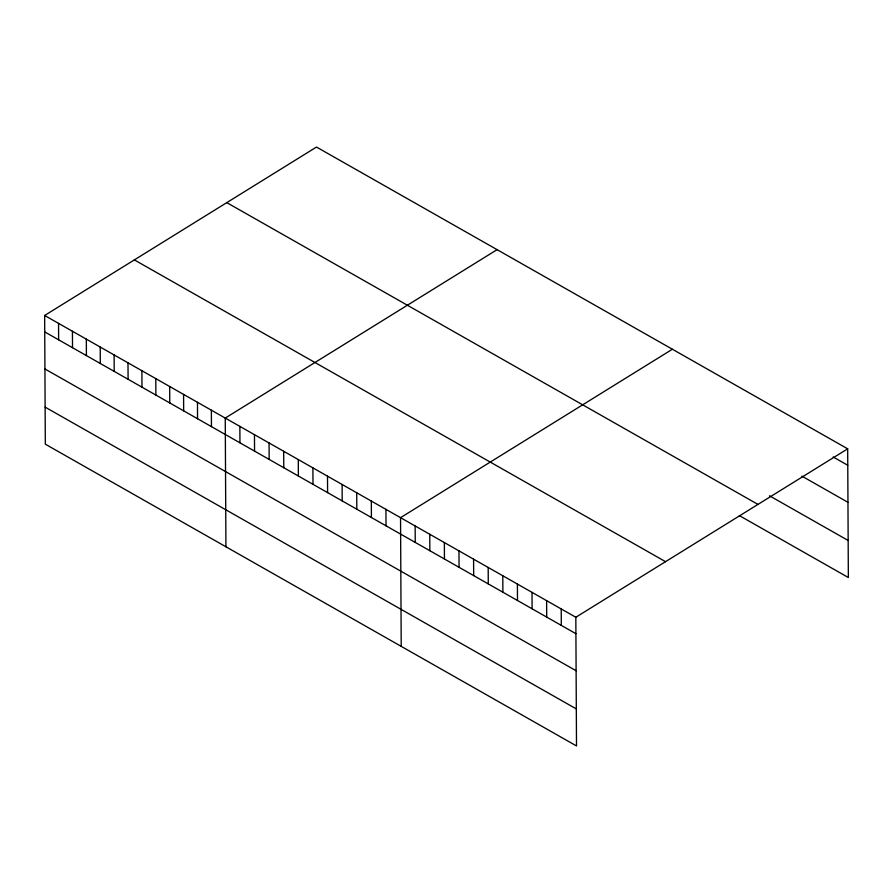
<?xml version="1.0" encoding="UTF-8"?>
<svg xmlns="http://www.w3.org/2000/svg" width="893" height="893" viewBox="0 0 893 893"><rect width="100%" height="100%" fill="white"/><g stroke="black" fill="none" stroke-linecap="round" stroke-linejoin="round"><path stroke-width="1.34" d="M847.68 448.822L575.829 617.253L576.51 745.945L45.32 444.178L44.65 315.475L316.49 147.055L847.68 448.822L848.35 577.525L739.359 515.596M497.1 249.649L225.248 418.08L225.929 546.784M672.384 349.241L400.544 517.672L401.214 646.365M833.158 456.97L847.758 465.264M801.892 476.136L847.959 502.312M769.498 495.794L848.16 540.477M226.789 202.633L757.967 504.411M134.363 259.896L665.542 561.675M44.65 315.475L575.829 617.253M44.739 331.917L575.918 633.695M44.929 368.965L576.119 670.743M45.13 407.13L576.309 708.908M561.228 608.959L561.306 625.39M546.616 600.654L546.706 617.096M532.016 592.36L532.094 608.792M517.404 584.055L517.494 600.498M502.792 575.762L502.882 592.204M488.192 567.457L488.27 583.899M473.58 559.163L473.67 575.605M458.969 550.858L459.058 567.301M444.368 542.564L444.446 559.007M429.756 534.271L429.846 550.702M415.156 525.966L415.234 542.408M385.932 509.367L386.022 525.81M371.332 501.073L371.41 517.516M356.72 492.769L356.809 509.211M342.108 484.475L342.198 500.917M327.508 476.17L327.586 492.612M312.896 467.876L312.985 484.319M298.295 459.582L298.374 476.014M283.684 451.278L283.773 467.72M269.072 442.984L269.161 459.415M254.472 434.679L254.55 451.121M239.86 426.385L239.949 442.816M211.362 410.188L211.451 426.631M197.465 402.296L197.554 418.739M183.578 394.405L183.657 410.847M169.681 386.513L169.77 402.955M155.795 378.621L155.873 395.063M141.898 370.729L141.987 387.171M128 362.837L128.09 379.279M114.114 354.945L114.204 371.388M100.217 347.053L100.306 363.484M86.331 339.161L86.409 355.593M72.433 331.27L72.523 347.701M58.547 323.378L58.625 339.809"/></g></svg>
